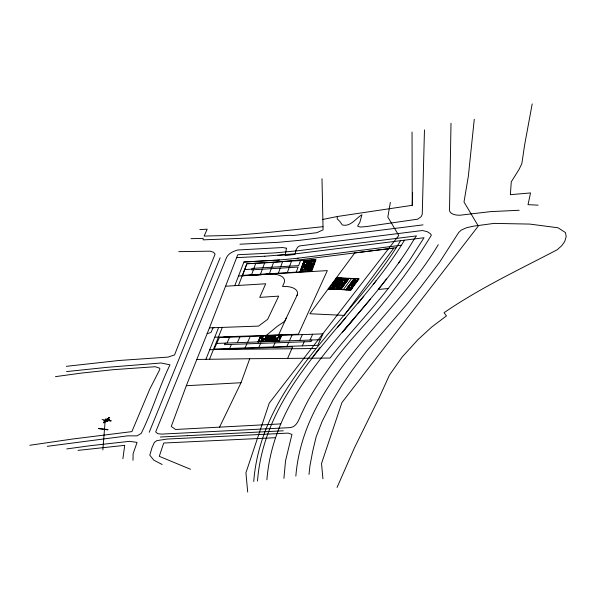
<?xml version="1.0" encoding="UTF-8"?>
<svg xmlns="http://www.w3.org/2000/svg" width="596" height="596" viewBox="0 0 596 596"><rect width="100%" height="100%" fill="white"/><g stroke="black" fill="none" stroke-linecap="round" stroke-linejoin="round"><path stroke-width="0.89" d="M451.001 123.245L449.518 209.986A14.468 6.906 -11.4 0 0 459.829 215.23L490.575 211.625L519.198 210.261M132.982 460.313L133.109 453.72L137.065 442.411L129.518 441.338L90.398 445.674L66.782 448.922M105.894 418.951L105.864 420.106L103.853 420.947L106.133 420.62L109.284 417.565L107.749 419.673L106.989 419.785L105.894 418.951L107.206 421.461L107.273 420.307L109.254 419.465L106.542 420.21L107.25 420.307M322.853 219.425L337.381 216.497L412.253 205.315L412.618 192.828M424.471 129.898L422.251 214.299L421.156 216.676L417.736 219.164L366.719 226.525L360.625 227.031L357.95 226.502L357.764 225.608L359.79 222.561L361.914 214.776C355.596 218.397 350.582 227.158 342.275 224.945L339.899 221.489L337.172 218.859L337.381 216.497M102.862 449.965L105.194 420.381M283.905 478.402L285.544 460.805L291.943 434.432L288.173 433.106L167.282 439.051L156.86 440.615L154.386 442.418L152.047 447.544L149.797 455.202L153.775 460.149L162.164 464.507M253.732 481.493C261.54 381.365 352.392 321.088 400.438 240.881M257.494 481.017C265.369 380.784 356.654 320.67 404.475 240.188M266.896 479.81C274.92 379.548 366.95 319.873 414.25 238.966L416.485 235.897L298.685 250.678L274.741 252.905L237.752 254.738L209.457 327.867L186.317 385.716L171.275 426.416L175.567 429.478L280.709 423.898M295.847 476.1C303.714 379.741 392.131 322.064 438.254 244.695M309.011 474.416L309.883 466.191L312.624 451.597L316.141 436.838L322.123 421.432L332.747 400.445L342.149 384.889L351.722 370.921L366.607 351.089L406.465 304.824L420.731 287.086L439.557 262.277L458.741 232.433L461.259 230.108L466.646 227.694L473.835 226.107L494.01 223.403L529.665 224.074L558.02 227.776L565.448 232.567L566.2 236.523L564.717 241.522L561.73 245.738L557.215 249.739C518.989 269.764 479.661 288.188 444.027 312.729L446.441 315.91L431.601 327.13L417.841 339.772L402.36 356.78L389.471 375.048L379.54 396.891L354.352 448.021L337.053 487.461M474.267 119.274L468.352 176.17L464.008 202.007L478.297 226.048L341.933 402.561L321.527 463.509L322.935 478.804M122.895 458.726L124.713 445.354L78.076 450.367M341.366 287.443L342.476 280.075L346.917 280.284M347.416 287.741L351.856 287.957L352.966 280.589L352.445 281.305M532.191 103.927L524.681 144.59L521.843 163.639L519.064 169.398L511.279 181.81L510.37 194.691L530.514 192.933L528.034 204.674L538.099 205.143M390.365 202.364L387.825 217.041L398.776 235.465L269.258 403.12L245.925 472.799L247.705 492.072M301.881 271.493L301.896 271.448A1.713 0.82 -11.4 0 0 300.54 270.726L300.369 270.748M304.079 267.358L303.662 267.41M219.544 427.146L241.022 382.736L249.731 358.725L330.05 358.04C349.427 333.112 371.554 310.397 390.715 285.26L408.975 261.182L424.024 237.737L298.179 253.524L264.713 256.243M251.534 274.816L253.404 269.742M253.933 268.297L255.796 263.223M260.474 274.279L262.344 269.206M262.873 267.76L264.736 262.687M269.414 273.75L271.277 268.669M271.813 267.224L273.676 262.151M278.354 273.214L280.217 268.133M280.753 266.688L282.616 261.614M287.294 272.677L289.157 267.597M289.693 266.151L291.556 261.078M296.234 272.141L298.097 267.06L251.549 269.854L252.086 268.409L298.633 265.615L300.496 260.541M299.93 271.918L304.198 260.318M300.734 269.973L301.107 268.975M301.457 268.006L301.978 266.591M302.336 265.63L302.85 264.214M303.208 263.253L303.573 262.247M300.92 269.966L300.451 270.51M303.759 262.24L303.677 261.726M303.93 261.488L303.93 261.488A1.713 0.82 -11.4 0 0 305.882 260.571L304.072 260.646M301.308 269.66L302.127 267.462L305.457 267.336L304.742 269.28L301.345 269.556M303.93 262.508C301.747 268.818 304.839 260.616 303.751 263.186L303.059 263.261M301.427 269.504L301.688 268.967L300.958 268.982M302.001 267.947L302.224 267.507M302.306 267.127L302.559 266.591L301.822 266.628M302.88 265.563L303.096 265.123M303.178 264.751L303.431 264.214L302.694 264.251M301.569 269.548L302.343 267.448M302.448 267.164L303.215 265.071M301.688 269.489L302.477 267.492M302.567 267.105L303.357 265.116M303.439 264.728L304.228 262.732M302.008 269.407L301.881 268.96M302.88 267.023L302.761 266.576M303.565 265.16L303.133 265.548M303.751 264.646L303.632 264.199M304.444 262.784L304.012 263.171M306.143 262.098L306.284 261.711M306.337 264.952L305.614 266.904L302.217 267.179L302.999 265.086L306.337 264.952L303.245 265.168M306.053 266.39L306.702 265.369M305.681 267.678L305.13 268.759L305.741 267.708M306.351 266.33L305.971 266.352L306.478 265.324M306.076 266.405L306.493 265.369M307.059 263.968L307.469 262.933M300.846 269.683L305.554 269.399L308.184 262.255L303.468 262.538M305.584 270.062L305.726 269.675M308.527 261.949L308.668 261.57M305.867 270.048L309.041 261.599M307.603 269.854A1.713 0.82 -11.4 0 0 306.344 269.087L306.031 269.951L300.779 270.346M309.071 261.681L308.75 262.545A1.713 0.82 -11.4 0 0 310.643 261.584L310.918 261.07M307.342 270.532L307.342 270.532A1.259 0.603 -11.4 0 1 308.333 271.076L308.333 271.076M307.484 269.809L307.298 270.338L310.911 270.092L310.576 270.994M310.509 261.592L310.695 261.085L314.301 260.877L314.628 259.975M310.896 260.862L310.896 260.862A1.259 0.603 -11.4 0 0 312.341 260.184L311.134 260.206M307.514 270.323L307.655 269.854M309.071 268.207L310.956 263.074M309.168 268.2L311.142 263.067M309.629 268.17L311.514 263.045M309.719 268.17L311.604 263.037M309.808 268.163L311.701 263.03M234.787 285.663L243.92 262.009L276.864 260.221L298.142 258.232M238.475 285.462L246.856 263.76L316.029 259.61L311.768 271.202L242.594 275.352L246.856 263.76L272.908 262.411L296.994 260.169L396.035 247.742M149.224 432.271L220.133 257.755M218.613 327.532L205.903 359.321M222.278 327.398L209.531 359.276M287.63 358.405L292.658 346.768L209.747 349.733M270.398 339.385L268.453 339.348L270.465 339.273M225.199 343.11L224.491 344.659L311.127 341.56L311.827 340.011M227.024 343.043L229.676 337.217M229.616 348.466L231.464 344.406M237.312 342.678L239.965 336.852M245.045 347.915L246.893 343.855M247.601 342.305L250.253 336.479M257.889 341.94L260.795 335.548M258.165 341.933L261.026 335.637M258.433 341.918L261.212 335.816L281.364 335.101L278.593 341.195M258.604 341.828L258.999 340.964A1.713 0.82 -11.4 0 1 260.169 341.776M262.292 337.902L261.488 337.984A1.259 0.603 -11.4 0 0 260.631 337.388L260.214 338.096M260.102 341.858L261.249 341.679M260.519 341.702L261.726 339.042L277.855 338.461M261.89 338.9L263.693 338.848M262.277 338.059L263.276 335.742M261.041 336.204L262.367 336.159L261.443 338.051L262.456 338.014L263.492 335.734M261.182 341.821L262.464 339.012M258.791 347.423L260.638 343.363M261.756 341.754L262.881 339.288L276.44 338.796L275.315 341.27M262.233 341.501L266.263 341.24L261.86 341.515M262.292 341.493L263.179 339.727L266.874 339.593L266.151 341.352M263.231 339.765L262.59 341.165L263.231 341.292M263.015 341.784L263.186 341.396M264.922 338.923L266.419 335.63M265.436 338.908L266.144 337.358M266.27 337.068L266.933 335.615M265.95 338.886L266.65 337.336M266.785 337.045L267.448 335.593M264.967 341.687L265.138 341.329M266.457 338.871L267.164 337.321M267.254 337.127L267.962 335.578M266.971 338.856L267.678 337.299M267.768 337.105L268.476 335.555M266.092 341.21L266.814 339.623M266.405 340.629L266.568 340.39M267.485 338.833L268.193 337.284M268.282 337.09L268.982 335.541M267.999 338.819L268.707 337.269M268.789 337.075L269.496 335.526M267.001 341.18L267.693 339.564L271.389 339.429L270.606 341.046M268.513 338.796L269.213 337.247M269.303 337.053L270.01 335.503M267.53 341.627L267.701 341.24M269.019 338.781L269.727 337.232M269.817 337.038L270.524 335.488M269.534 338.759L270.241 337.209M270.331 337.016L271.031 335.466M270.048 338.744L270.755 337.194M270.845 337.001L271.545 335.451M270.562 338.722L271.269 337.172M271.351 336.978L272.059 335.429M269.414 341.56L269.653 341.165M271.076 338.707L271.776 337.157M271.865 336.964L272.573 335.414M271.582 338.684L272.29 337.135M272.379 336.941L273.087 335.392M270.986 340.435L271.091 340.092M272.096 338.67L272.804 337.12M272.894 336.926L273.594 335.377M271.322 341.165L272.208 339.407L275.903 339.273C276.298 343.154 265.578 340.331 275.426 341.024M271.515 341.016L272.238 339.429M272.61 338.647L273.318 337.098M273.408 336.904L274.108 335.354M273.124 338.632L273.825 337.083M273.914 336.889L274.622 335.339M272.916 339.258L275.173 339.057M272.044 341.463L272.216 341.076M273.639 338.617L274.339 337.068M274.428 336.874L275.136 335.317M274.145 338.595L274.853 337.045M274.942 336.852L275.65 335.302M274.659 338.58L276.157 335.287M273.929 341.396L274.167 341.009M274.212 340.905L275.166 340.718L275.814 339.31M273.184 346.909L275.024 342.849M278.6 334.907L286.601 317.348M275.866 341.247L277.125 338.491M279.092 335.183L278.049 337.455L279.122 337.388A1.259 0.603 -11.4 0 1 280.552 336.673L280.358 337.314M279.308 335.168L278.325 337.329L279.114 337.358L279.867 335.533L281.193 335.488M276.641 341.128L277.915 338.327L276.127 338.364A1.713 0.82 -11.4 0 1 278.138 337.478M276.849 341.262L275.911 341.15M276.924 341.255L276.939 341.165A1.713 0.82 -11.4 0 1 278.891 340.249L278.98 340.241M278.518 341.195L278.891 340.241M278.861 341.188L281.729 334.892M279.137 341.18L282.05 334.788M286.87 346.418L288.717 342.365M289.425 340.815L292.077 334.982M299.714 340.443L302.366 334.609M302.306 345.866L304.146 341.813M310.002 340.078L312.654 334.244M297.262 294.901L284.732 321.289L277.222 326.362L266.427 335.347M335.481 279.04L340.569 279.308L340.979 278.883A1.259 0.603 -11.4 0 1 340.279 278.22L340.301 278.19M353.257 282.802L352.944 282.884M398.657 262.888L400.698 260.079M328.932 288.65L336.792 278.004M329.625 288.688L330.147 287.987L334.237 288.181L334.654 287.682A1.713 0.82 -11.4 0 1 336.777 286.885L336.859 286.885M337.492 278.034L336.971 278.734L341.106 278.876L340.696 279.435L335.906 279.211M332.359 285.968L333.946 285.76L331.16 285.633L332.359 285.968L336.151 280.82M333.753 286.035L337.634 280.895M333.924 286.043L337.723 280.895M332.486 288.784L332.508 288.747A1.259 0.603 -11.4 0 1 334.11 288.196L334.237 288.181M334.445 286.065L338.245 280.917M334.535 286.073L338.416 280.932M334.028 288.173L334.319 287.779L329.193 287.563M341.56 278.257L340.279 278.22M336.017 286.14L339.809 280.992L341.009 281.334L338.223 281.2L339.809 280.992M336.777 286.885L336.263 287.756M340.837 279.338L340.733 279.382A1.713 0.82 -11.4 0 0 341.627 280.321L342.387 279.457M342.432 279.77L342.715 279.382M342.476 280.075L337.187 287.242L342.223 287.495M337.06 287.957L337.351 287.57M341.664 281.863L342.611 280.791M344.868 282.437L341.731 282.243L343.177 280.284L346.403 280.366M339.519 285.566L338.647 286.676M340.592 284.217L341.448 283.227L340.584 284.277M341.828 282.206L343.214 280.329M338.744 286.676L339.638 285.588M343.542 282.325L343.035 282.43M339.31 288.062L339.593 287.674M343.512 282.787L343.87 282.802M340.316 287.197L340.316 287.257M342.193 284.828L342.082 284.873M348.064 279.479A1.713 0.82 -11.4 0 1 347.11 278.578L347.14 278.541M339.325 289.135L339.362 289.09A1.713 0.82 -11.4 0 1 341.53 288.345L341.702 288.322M344.354 282.325L344.905 281.968L344.533 282.4M345.74 280.455L345.665 280.932M345.591 280.932L346.06 280.403M344.644 282.452L346.194 280.351M341.188 287.428L346.485 280.262M341.433 287.145L341.985 286.78L341.605 287.212M343.192 284.754L343.743 284.396L343.37 284.828M344.577 282.884L344.227 283.353L344.898 282.832M343.14 285.216L342.67 285.745L342.812 285.268L340.294 285.149L338.811 287.056L341.948 287.25M341.717 287.272L343.266 285.171M343.482 284.888L345.032 282.787M341.851 287.227L343.452 285.208M343.609 284.843L345.211 282.824L342.015 282.72L340.569 284.672L343.706 284.866L345.248 282.795M341.791 287.481L343.482 285.179L340.249 285.104L338.871 287.034L341.731 287.168M341.836 287.779L341.553 288.315M341.962 287.488L342.491 286.773M343.207 285.804L344.25 284.389M344.965 283.42L346.41 282.02M347.557 280.031L348.042 279.502M342.015 287.786L342.842 286.788M343.467 285.819L344.51 284.396M345.226 283.428L346.276 282.012M346.991 281.044L347.818 280.046M349.1 278.302L340.815 289.537L350.88 290.014L352.169 288.27M343.408 289.537L351.528 278.541M347.781 287.048L348.474 287.086L348.101 287.525M348.541 286.028L349.636 285.521M349.569 284.635L350.239 284.702L349.859 285.141M350.299 283.644L351.394 283.137M351.327 282.251L351.998 282.318L351.618 282.75M352.065 281.252L352.757 281.282M345.918 289.656L354.121 278.541M346.038 289.783L354.329 278.548M348.206 287.041L347.677 287.756L357.146 280.783L352.564 280.642M348.921 286.073L349.964 284.657M350.679 283.689L351.729 282.273M347.855 287.764L353.145 280.597M352.705 281.282L353.152 280.753M348.213 287.577L349.763 285.477M349.971 285.193L351.528 283.093M351.737 282.809L353.286 280.709M348.399 287.533L348.742 287.101M349.48 286.065L349.874 285.536M350.157 285.149L350.5 284.717M351.245 283.681L351.633 283.152M351.923 282.765L352.266 282.333M353.003 281.297L353.055 280.723M348.667 287.488L348.667 287.101M351.811 283.227L351.186 283.681M352.191 282.713L352.184 282.325M353.57 280.843L352.951 281.297M347.788 289.537L347.818 289.492A1.713 0.82 -11.4 0 0 346.865 288.598M355.611 278.935L355.581 278.98A1.713 0.82 -11.4 0 1 353.413 279.733M354.337 280.835L354.955 280.783M355.007 280.865L354.404 280.805M354.724 282.847L356.132 280.94M351.722 287.235L352.78 286.155L351.931 287.265M353.525 284.873L354.426 283.785M355.305 282.504L356.065 281.431M352.132 287.019L352.541 286.452M353.89 284.635L354.307 284.069M355.335 282.526L356.304 281.387M355.648 282.251L355.782 281.685M354.471 283.823L353.689 284.881M351.856 287.957L357.146 280.783M345.829 289.768L350.575 289.693L351.647 288.24L347.118 288.032M311.842 358.196L319.761 347.654M373.193 284.538L376.367 280.381M386.454 278.973L378.236 289.522L388.115 288.486M358.218 303.066L363.798 296.219M370.451 299.199L343.706 330.735M337.358 327.606L345.844 317.661M342.238 332.412L354.009 318.733M308.184 262.255L301.122 269.668L303.744 262.523L305.554 269.399M337.783 287.287L347.252 280.321L346.73 281.036L347.148 281.021M106.624 419.51L109.284 417.565L103.86 422.825L105.395 420.716L106.155 420.605L107.228 421.461L106.133 420.62L103.86 422.832L106.52 420.88M274.98 339.199L272.975 339.206M307.32 262.963L306.955 264.028M305.502 267.738L305.1 268.736L305.472 268.707M207.132 333.715L210.977 332.486L213.077 327.725L258.582 326.101L267.671 319.314L278.682 296.123L259.729 297.374L265.704 283.778L225.534 286.229M103.853 420.947L109.321 419.45L106.997 419.793M276.44 338.796L261.823 341.612L275.382 341.121L262.881 339.288M29.8 445.272L72.496 439.036L131.88 431.616L149.752 389.136L159.721 369.654L159.773 368.216L155.206 366.726L113.367 369.669L81.22 373.111L55.458 376.642M47.27 446.337L127.619 435.847L137.028 435.862L141.185 433.411C152.256 411.218 159.139 387.154 169.987 364.834L161.151 363.001L107.31 367.315L66.514 371.584M423.033 224.871L300.548 240.233L278.243 242.319L239.927 244.211M297.337 258.269L401.235 245.239M66.312 366.331L118.798 360.505L168.079 357.093L174.561 354.933C187.666 321.192 201.523 287.533 215.111 254.105L213.487 252.25L210.06 251.169L178.763 251.661M323.01 226.674L269.109 232.388L236.597 235.226L204.115 236.09L207.199 229.177L199.824 229.624M277.87 255.431L285.275 254.745M279.479 259.953L243.92 262.009M304.087 260.608L315.366 259.93L311.321 270.949L300.041 271.627M303.9 261.853L308.989 261.547M308.937 261.689L314.897 261.219M303.483 262.255L308.847 261.935M305.39 262.598L305.912 262.568M304.116 262.784L307.208 262.575L306.493 264.527L303.111 264.773M307.581 262.985L307.223 263.954M307.499 263.201L307.178 263.253M308.37 263.231L314.286 262.873M308.266 263.499L310.859 263.343M311.596 263.298L314.189 263.149M308.169 263.767L310.762 263.618M311.499 263.574L314.085 263.417M308.072 264.043L310.844 263.872M311.216 263.849L313.988 263.685M307.968 264.311L310.747 264.147M311.112 264.125L313.891 263.954M307.871 264.579L310.643 264.415M311.015 264.393L313.787 264.229M307.774 264.848L310.546 264.684M310.918 264.661L313.69 264.497M307.67 265.123L310.449 264.952M310.814 264.929L313.593 264.766M302.187 265.637L302.939 265.563M307.573 265.391L310.345 265.227M310.717 265.205L313.489 265.034M306.247 265.6L306.627 265.578M307.476 265.66L310.248 265.496M310.62 265.473L313.392 265.309M244.725 269.556L251.817 269.131M307.38 265.928L310.151 265.764M310.516 265.741L313.295 265.578M306.053 266.144L306.426 266.121M307.275 266.203L310.054 266.032M310.419 266.01L313.191 265.846M307.178 266.472L309.95 266.308M310.322 266.285L313.094 266.114M307.082 266.74L309.853 266.576M310.225 266.554L312.997 266.39M306.977 267.008L309.756 266.844M310.121 266.822L312.9 266.658M306.88 267.284L309.652 267.112M310.024 267.09L312.796 266.926M305.368 267.38L302.261 267.932M301.323 267.991L301.74 267.991M306.784 267.552L309.555 267.388M309.927 267.366L312.699 267.194M305.748 267.962L305.428 268.006M306.679 267.82L309.272 267.664M310.009 267.619L312.602 267.47M306.582 268.088L309.168 267.939M309.913 267.895L312.498 267.738M306.486 268.364L312.401 268.006M301.673 269.444L304.705 269.258M300.645 269.981L306.009 269.66M305.919 269.906L311.835 269.548M307.543 269.943L311.79 269.668M269.221 274.138L242.214 275.784M247.765 275.441L270.413 274.078M238.519 276L327.338 270.599L298.38 334.207L214.761 337.194M186.317 385.716L241.022 382.736M187.524 435.661L283.301 430.796M236.575 257.636L264.862 256.235M160.361 437.017L187.509 435.661M275.337 437.71L163.699 443.029L159.288 456.335L190.511 469.275M209.457 327.867L213.927 327.696M267.03 340.465L267.254 340.204M223.917 336.867L238.057 336.36M265.764 337.083L275.501 336.74L265.719 337.18M265.607 337.425L275.367 337.031M265.585 337.47L275.322 337.127M261.651 339.206L262.382 339.184M277.058 338.632L277.788 338.61M261.085 340.458L261.815 340.428M266.136 341.039L265.183 341.225L266.203 341.158M267.105 341.001C265.861 341.24 271.702 341.039 270.651 340.875M271.62 340.845L272.327 340.815L271.448 340.972M262.426 341.292L263.253 341.247M274.227 340.867L275.233 340.837M266.799 341.217L270.778 341.076M216.735 343.408L320.29 339.705M190.981 238.683L203.102 238.385L203.206 239.853L253.985 237.856L289.135 235.308L293.53 235.495L316.841 232.693L323.077 229.885L321.996 178.748M213.472 349.584L315.411 348.504M196.829 359.448L249.731 358.725M107.265 420.679L111.072 420.85L107.943 420.024M336.487 277.691L359.172 278.779L350.88 290.014L328.195 288.918L340.212 289.485M349.018 278.421L354.031 278.66M336.271 277.982L348.288 278.548M347.11 278.578L348.876 278.593M353.882 278.868L358.434 279.047L357.362 280.5L352.832 280.284M347.245 279.599L342.38 279.368L336.204 287.838M342.164 279.762L347.133 279.993M343.199 280.314L346.06 280.448M353.272 280.805L356.192 280.917L354.754 282.876L351.521 282.795M342.633 280.723L341.91 281.789M334.758 280.753L341.21 281.059M334.557 281.029L337.351 281.156M334.363 281.297L337.15 281.431M338.021 281.468L340.808 281.603M334.162 281.565L337.12 281.707M337.641 281.729L340.607 281.871M333.961 281.841L336.926 281.983M337.448 282.005L340.405 282.146M341.791 282.221L344.652 282.355M333.76 282.109L336.725 282.251M337.247 282.273L340.204 282.415M351.297 283.115L354.434 283.309L352.988 285.26L349.755 285.186M333.559 282.377L336.524 282.519M337.045 282.549L340.011 282.683M344.898 282.876L342.037 282.742L340.629 284.65L343.49 284.784M351.513 283.189L354.374 283.331L352.966 285.231L350.426 285.097L350.426 284.709M333.358 282.653L336.323 282.795M336.844 282.817L339.809 282.958M333.164 282.921L336.122 283.063M336.643 283.085L339.608 283.227M344.697 283.376L345.389 283.405M332.963 283.189L335.921 283.331M336.442 283.361L339.407 283.495M332.762 283.465L335.719 283.607M336.248 283.629L339.206 283.77M332.561 283.733L335.526 283.875M336.047 283.897L339.005 284.039M343.929 284.404L344.652 284.404M332.359 284.009L335.325 284.143M335.846 284.173L338.811 284.307M332.158 284.277L335.123 284.419M335.645 284.441L338.61 284.583M331.965 284.545L334.922 284.687M335.444 284.709L338.409 284.851M349.539 285.499L352.676 285.693L351.23 287.644L347.997 287.57M331.763 284.821L334.721 284.955M335.243 284.985L338.208 285.126M331.562 285.089L334.52 285.231M335.049 285.253L338.007 285.395M342.931 285.76L343.624 285.797M349.427 286.065L350.046 285.611L352.571 285.73L351.2 287.622L348.347 287.488M331.361 285.357L334.147 285.491M335.019 285.536L337.805 285.663M334.818 285.804L337.604 285.938M330.959 285.901L337.41 286.207M342.171 286.788L342.894 286.788M342.097 287.793L337.045 287.555L336.762 287.942L341.553 288.166M329.819 287.451L334.654 287.682M328.411 288.628L341.054 289.202M102.065 419.562L111.072 420.85M412.037 132.036L412.253 205.315M269.146 274.138A19.117 9.126 -11.4 0 1 284.046 283.04L282.541 286.46A19.117 9.126 -11.4 0 1 296.942 295.571M262.449 338.036A1.713 0.82 -11.4 0 1 263.708 338.804M107.846 429.507L107.839 429.88L98.549 428.554L107.846 429.507M286.452 248.197L285.119 255.639L295.057 254.373L296.093 249.776L297.68 247.213L299.535 245.932L422.37 230.525L427.071 231.606L430.29 233.61L431.385 235.137C415.941 260.564 398.478 284.791 379.473 307.692C364.514 325.438 348.131 341.903 334.386 360.655C322.794 377 310.769 393.345 302.559 411.702C299.289 417.423 297.613 427.518 289.276 427.66L161.538 434.112L157.754 433.679L155.675 431.936L226.584 257.42C228.67 253.211 233.341 251.341 237.58 250.015L282.549 247.534L286.452 248.197M219.388 337.582L214.18 349.018L317.75 345.315L322.95 333.872L219.388 337.582M354.762 252.92L309.86 313.757L344.16 315.381L393.777 248.16L354.762 252.92M266.084 339.437L263.946 339.519L266.084 339.452"/></g></svg>
